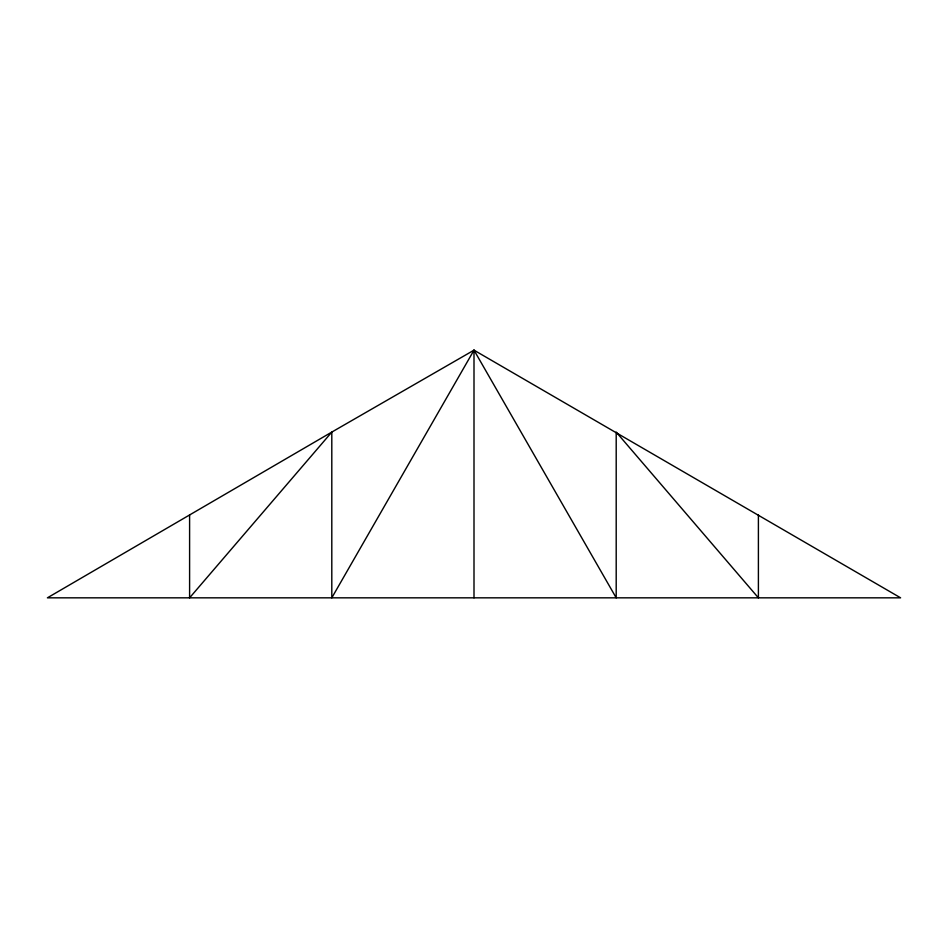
<?xml version="1.0" encoding="UTF-8"?>
<svg xmlns="http://www.w3.org/2000/svg" width="948" height="948" viewBox="0 0 948 948"><rect width="100%" height="100%" fill="white"/><g stroke="black" fill="none" stroke-linecap="round" stroke-linejoin="round"><path stroke-width="1.42" d="M758.4 514.954L758.4 597.832L616.2 432.087L616.2 597.832L474 350.168L331.8 597.832L331.8 432.087L474 350.168L900.6 597.832L47.4 597.832L331.8 432.087L189.6 597.832L189.6 514.954M474 350.168L474 597.832"/></g></svg>
